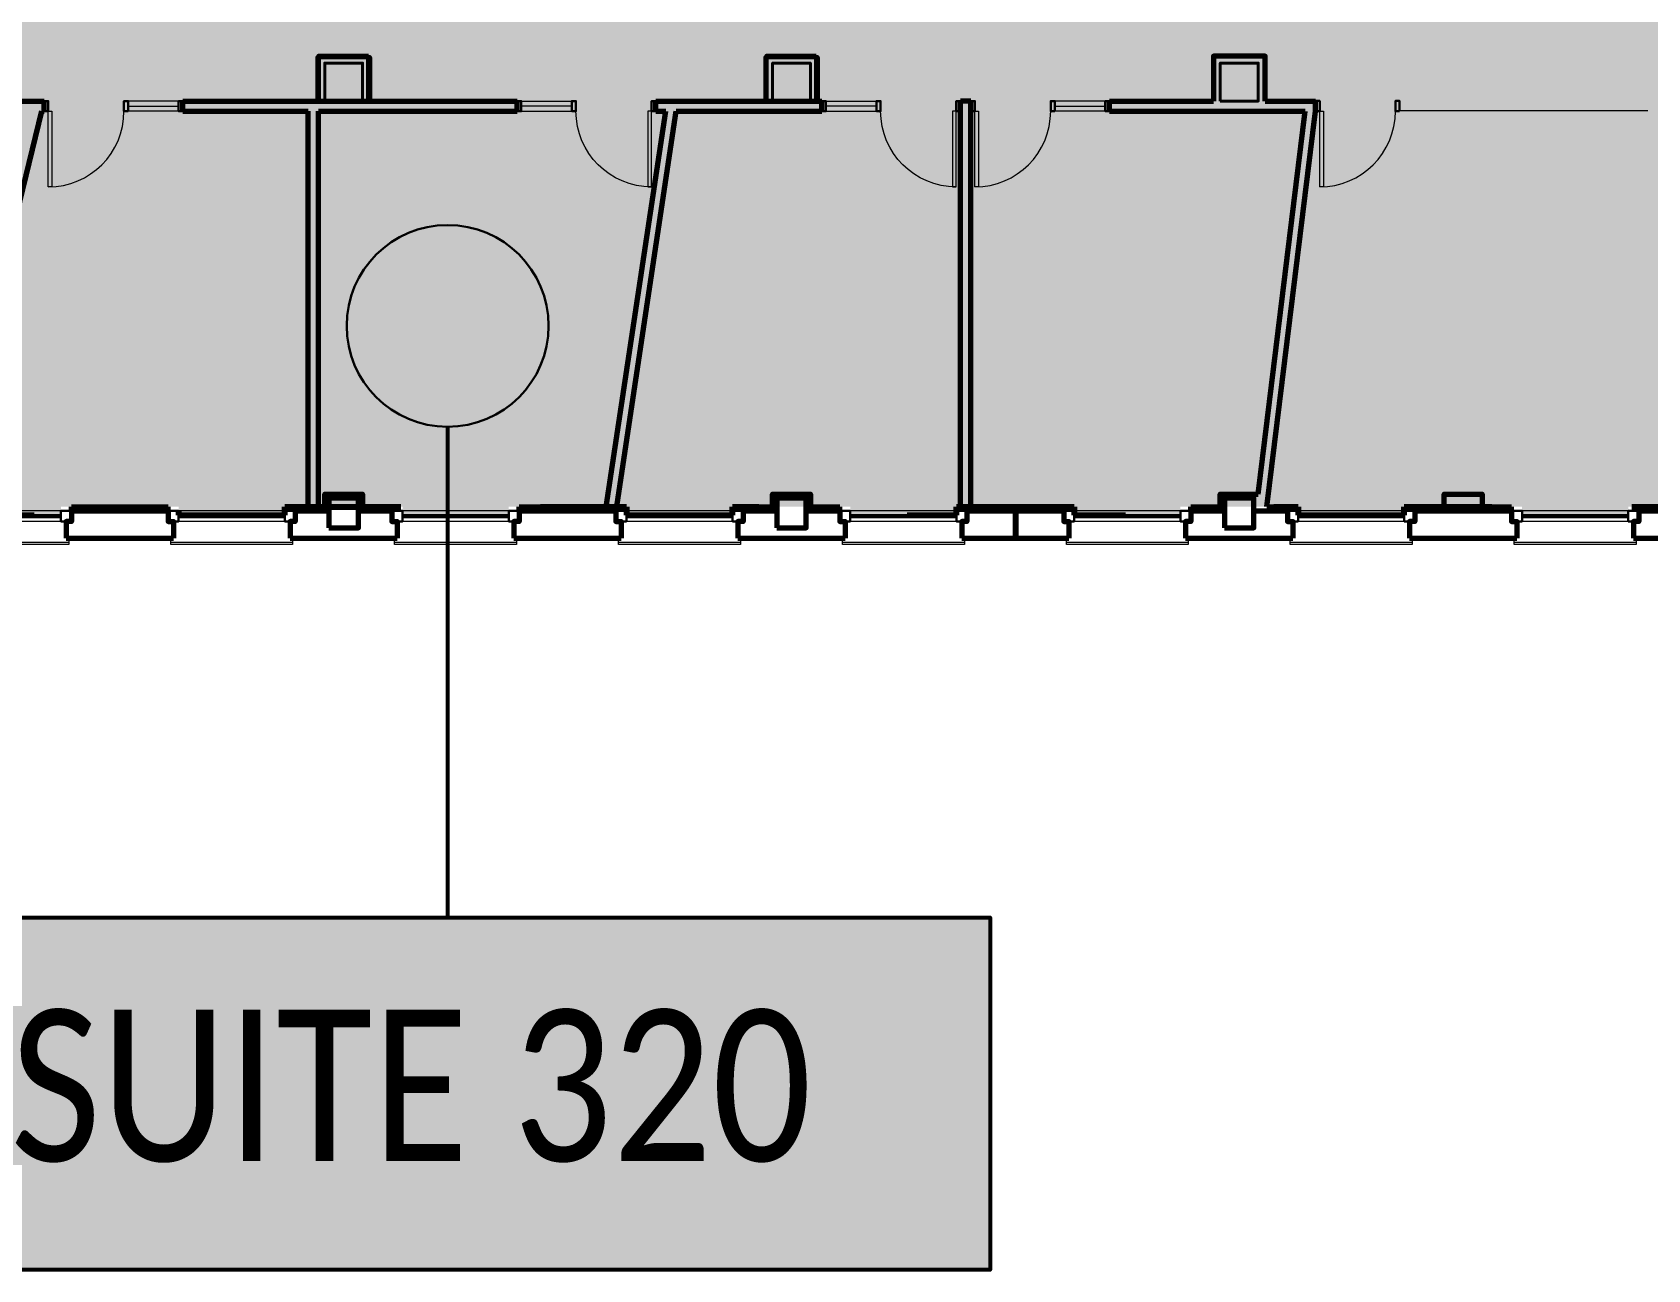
# Model space of a CAD drawing. Header units: inches. Extents: x -2124 to 6036, y -4479 to 801.
# Drawn here: x 644 to 1412, y -3526 to -2938 of the extents above; entities that cross this region are included whole.
import ezdxf

# ---------------------------------------------------------------- set-up
doc = ezdxf.new("R2010")
doc.units = ezdxf.units.IN
doc.header["$MEASUREMENT"] = 0
doc.linetypes.add('DGN Style 2', pattern=[186.341636, 111.804981, -74.536654])
for name, color, linetype, lineweight in [('A-ANNO-NOTE', 4, 'Continuous', 30), ('a-bp-02N-_-03S - A-COLS', 2, 'Continuous', 70), ('a-bp-02N-_-03S - A-FLOR-LEVL', 30, 'Continuous', 13), ('a-bp-02N-_-03S - A-GLAZ', 2, 'Continuous', 0), ('a-bp-02N-_-03S - A-WALL-FULL', 6, 'Continuous', 70), ('a-fp-02N-_-03S - A-DOOR', 1, 'Continuous', 13), ('a-fp-02N-_-03S - A-GLAZ', 2, 'Continuous', 13), ('a-fp-02N-_-03S - A-WALL-FULL', 6, 'Continuous', 70)]:
    doc.layers.add(name, color=color, linetype=linetype, lineweight=lineweight)
doc.layers.add('A-AREA-TENANT 5', color=7, linetype='DGN Style 2', lineweight=80, true_color=0xac69ff)
doc.layers.add('A-AREA-UNKNOWN', color=7, linetype='DGN Style 2', lineweight=80, true_color=0xff6b6e)
doc.styles.add("96 (1 8    1'-0 )", font='WORKING.shx', dxfattribs={"width": 0.833333, "height": 9})

# ---------------------------------------------------------------- blocks, each defined once
blk = doc.blocks.new('*U197')
at = {"layer": 'a-bp-02N-_-03S - A-GLAZ'}
for p, q in [((-25.25, -2.5), (25.25, -2.5)), ((-25.25, -7.5), (25.25, -7.5))]:
    blk.add_line(p, q, dxfattribs=at)
at = {"layer": 'a-bp-02N-_-03S - A-GLAZ', "lineweight": 30}
for p, q in [((-25.25, -4.5), (25.25, -4.5)), ((-25.25, -5.5), (25.25, -5.5))]:
    blk.add_line(p, q, dxfattribs=at)
at = {"layer": 'a-bp-02N-_-03S - A-GLAZ', "lineweight": 30, "flags": 128}
for points in [[(-27.75, 5.5), (-27.75, -2.5), (-30.25, -2.5), (-30.25, -7.5)], [(27.75, 5.5), (27.75, -2.5), (30.25, -2.5), (30.25, -7.5)], [(-30.25, -7.5), (-25.25, -7.5), (-25.25, -2.5), (-27.75, -2.5)], [(30.25, -7.5), (25.25, -7.5), (25.25, -2.5), (27.75, -2.5)]]:
    blk.add_lwpolyline(points, dxfattribs=at)
at = {"layer": 'a-bp-02N-_-03S - A-GLAZ', "flags": 128}
blk.add_lwpolyline([(-29, 5.5), (-29, 7.5), (29, 7.5), (29, 5.5)], dxfattribs=at)
blk = doc.blocks.new('*U214')
at = {"layer": 'a-fp-02N-_-03S - A-DOOR', "flags": 128}
blk.add_lwpolyline([(-18, 18), (-16.25, 18), (-16.25, -18), (-18, -18), (-18, 18)], close=True, dxfattribs=at)
at = {"layer": 'a-fp-02N-_-03S - A-DOOR'}
blk.add_arc((-18, 18), 36, 269.99995, 359.99995, dxfattribs=at)
blk = doc.blocks.new('*U251')
at = {"layer": 'a-fp-02N-_-03S - A-DOOR', "flags": 128}
blk.add_lwpolyline([(-18, 18), (-16.25, 18), (-16.25, -18), (-18, -18), (-18, 18)], close=True, dxfattribs=at)
at = {"layer": 'a-fp-02N-_-03S - A-DOOR'}
blk.add_arc((-18, 18), 36, 269.99995, 359.99995, dxfattribs=at)
blk = doc.blocks.new('*U250')
at = {"layer": 'a-fp-02N-_-03S - A-DOOR', "lineweight": 30, "flags": 128}
for points in [[(-18, 15.56), (-20, 15.56), (-20, 20.44), (-18, 20.44), (-18, 15.56)], [(20, 15.56), (18, 15.56), (18, 20.44), (20, 20.44), (20, 15.56)]]:
    blk.add_lwpolyline(points, close=True, dxfattribs=at)
at = {"layer": 'a-fp-02N-_-03S - A-DOOR', "rotation": 0.0003580986210007218}
blk.add_blockref('*U251', (0, -2.44), dxfattribs=at)

msp = doc.modelspace()

# ---------------------------------------------------------------- hatches: boundary and pattern name
at = {"layer": 'A-ANNO-NOTE'}
h = msp.add_hatch(color=251, dxfattribs=at)
edge = h.paths.add_edge_path()
edge.add_arc((841.49, -3077.49), 48, 0, 360)
at = {"layer": 'A-ANNO-NOTE', "lineweight": 53}
msp.add_hatch(color=251, dxfattribs=at).paths.add_polyline_path([(583.46, -3526.47), (583.46, -3358.98), (1099.53, -3358.98), (1099.53, -3526.47)])
at = {"layer": 'A-AREA-TENANT 5'}
msp.add_hatch(color=256, dxfattribs=at).paths.add_polyline_path([(65.52, -3167.49), (116.02, -3167.49), (116.02, -3163.49), (181.02, -3163.49), (181.02, -3167.49), (231.52, -3167.49), (231.52, -3163.49), (287.52, -3163.49), (287.52, -3167.49), (338.02, -3167.49), (338.02, -3163.49), (394.02, -3163.49), (394.02, -3167.49), (444.52, -3167.49), (444.52, -3163.49), (472.52, -3163.49), (528.02, -2738.99), (432.02, -2738.99), (432.02, -2558.99), (528.02, -2558.99), (528.02, -2738.99), (472.52, -3163.49), (500.52, -3163.49), (500.52, -3167.49), (551.02, -3167.49), (551.02, -3163.49), (607.02, -3163.49), (607.02, -3167.49), (657.52, -3167.49), (657.52, -3163.49), (713.52, -3163.49), (713.52, -3167.49), (764.02, -3167.49), (764.02, -3163.49), (820.02, -3163.49), (820.02, -3167.49), (870.52, -3167.49), (870.52, -3163.49), (926.52, -3163.49), (926.52, -3167.49), (977.02, -3167.49), (977.02, -3163.49), (1033.02, -3163.49), (1033.02, -3167.49), (1083.52, -3167.49), (1083.52, -3163.49), (1139.52, -3163.49), (1139.52, -3167.49), (1190.02, -3167.49), (1190.02, -3163.49), (1246.02, -3163.49), (1246.02, -3167.49), (1296.52, -3167.49), (1296.52, -3163.49), (1352.52, -3163.49), (1352.52, -3167.49), (1403.02, -3167.49), (1403.02, -3163.49), (1477.52, -3163.49), (1477.52, -3167.49), (1502.77, -3167.49), (1528.02, -3167.49), (1528.02, -3163.49), (1585.02, -3163.49), (1585.38, -3163.49), (1585.38, -2932.97), (1636.85, -2932.97), (1636.85, -2801.35), (1543.71, -2802.35), (1479.62, -2802.35), (1465, -2736.64), (1465, -2707.6), (1388.29, -2707.6), (1388.29, -2778.85), (1219.79, -2778.85), (1219.79, -2638.6), (1169.7, -2638.6), (1169.7, -2520.49), (1139.52, -2520.49), (1139.52, -2522.49), (1083.52, -2522.49), (1083.52, -2520.49), (1033.02, -2520.49), (1033.02, -2522.49), (977.02, -2522.49), (977.02, -2520.49), (926.52, -2520.49), (926.52, -2522.49), (870.52, -2522.49), (870.52, -2520.49), (820.02, -2520.49), (820.02, -2522.49), (764.02, -2522.49), (764.02, -2520.49), (713.52, -2520.49), (713.52, -2522.49), (575.02, -2522.49), (575.02, -2386.93), (556.02, -2386.89), (556.02, -2468.49), (353.02, -2468.49), (353.02, -2386.89), (18.02, -2386.89), (18.02, -2406.99), (18.02, -2445.24), (14.02, -2445.24), (14.02, -2491.74), (18.02, -2491.74), (18.02, -2548.99), (14.02, -2548.99), (14.02, -2595.49), (18.02, -2595.49), (18.02, -2634.49), (14.02, -2634.49), (14.02, -2680.99), (18.02, -2680.99), (18.02, -2719.99), (14.02, -2719.99), (14.02, -2766.49), (18.02, -2766.49), (18.02, -2805.49), (14.02, -2805.49), (14.02, -2851.99), (18.02, -2851.99), (18.02, -2890.99), (14.02, -2890.99), (14.02, -2937.49), (18.02, -2937.49), (18.02, -2976.49), (14.02, -2976.49), (14.02, -3022.99), (18.02, -3022.99), (18.02, -3078.74), (14.02, -3078.74), (14.02, -3125.24), (18.02, -3125.24), (18.02, -3163.5), (65.52, -3163.49)])

# ---------------------------------------------------------------- linework, layer by layer
at = {"layer": 'A-ANNO-NOTE', "lineweight": 53}
msp.add_line((841.49, -3125.49), (841.49, -3358.98), dxfattribs=at)
at = {"layer": 'A-ANNO-NOTE', "lineweight": 53, "flags": 128}
msp.add_lwpolyline([(583.46, -3358.98), (1099.53, -3358.98), (1099.53, -3526.47), (583.46, -3526.47), (583.46, -3358.98)], close=True, dxfattribs=at)
at = {"layer": 'A-ANNO-NOTE'}
msp.add_circle((841.49, -3077.49), 48, dxfattribs=at)
at = {"layer": 'A-AREA-TENANT 5'}
msp.add_line((1111.52, -3163.49), (1111.52, -3178.49), dxfattribs=at)
at = {"layer": 'A-AREA-UNKNOWN', "color": 1, "true_color": 0xff1216, "flags": 128}
msp.add_lwpolyline([(18.02, -3163.5), (65.52, -3163.49), (65.52, -3167.49), (116.02, -3167.49), (116.02, -3163.49), (181.02, -3163.49), (181.02, -3167.49), (231.52, -3167.49), (231.52, -3163.49), (287.52, -3163.49), (287.52, -3167.49), (338.02, -3167.49), (338.02, -3163.49), (394.02, -3163.49), (394.02, -3167.49), (444.52, -3167.49), (444.52, -3163.49), (500.52, -3163.49), (500.52, -3167.49), (551.02, -3167.49), (551.02, -3163.49), (607.02, -3163.49), (607.02, -3167.49), (657.52, -3167.49), (657.52, -3163.49), (713.52, -3163.49), (713.52, -3167.49), (764.02, -3167.49), (764.02, -3163.49), (820.02, -3163.49), (820.02, -3167.49), (870.52, -3167.49), (870.52, -3163.49), (926.52, -3163.49), (926.52, -3167.49), (977.02, -3167.49), (977.02, -3163.49), (1033.02, -3163.49), (1033.02, -3167.49), (1083.52, -3167.49), (1083.52, -3163.49), (1139.52, -3163.49), (1139.52, -3167.49), (1190.02, -3167.49), (1190.02, -3163.49), (1246.02, -3163.49), (1246.02, -3167.49), (1296.52, -3167.49), (1296.52, -3163.49), (1352.52, -3163.49), (1352.52, -3167.49), (1403.02, -3167.49), (1403.02, -3163.49), (1477.52, -3163.49), (1477.52, -3167.49), (1528.02, -3167.49), (1528.02, -3163.49), (1585.38, -3163.49), (1585.38, -3165.01), (1671.26, -3165.01), (1671.26, -3173.76), (1931.28, -3173.76), (1931.28, -3213.56), (2131.26, -3213.5), (2131.28, -3173.76), (3090.76, -3173.8), (3131.76, -3173.8), (3172.48, -3174.71), (3215.2, -3177.41), (3256.44, -3181.81), (3299.24, -3188.04), (3339.31, -3195.57), (3379.37, -3204.94), (3416.07, -3215.02), (3455.7, -3221.44), (3495.62, -3220.56), (3534.64, -3212.64), (3569.08, -3198.99), (3602.18, -3178.43), (3608.54, -3173.83), (3978.03, -3173.83), (3975.2, -1905.04), (3660.25, -1905.04), (3660.25, -1910.28), (3351.25, -1910.24), (3351.25, -1905.04), (2739.22, -1905.04), (2739.22, -2208), (2770.4, -2208), (2770.4, -2307.22), (2371, -2307.22), (2371, -2228.99), (2051.51, -2228.99), (2051.51, -2306.32), (1587.14, -2306.57), (1587.15, -2386.89), (1430.24, -2386.92), (1430.26, -2528.62), (1403.02, -2528.62), (1403.02, -2520.49), (1352.52, -2520.49), (1352.52, -2528.62), (1296.52, -2528.62), (1296.52, -2520.49), (1246.02, -2520.49), (1246.02, -2528.62), (1190.02, -2528.62), (1190.02, -2520.49), (1139.52, -2520.49), (1139.52, -2522.49), (1083.52, -2522.49), (1083.52, -2522.49), (1083.52, -2522.49), (1083.52, -2522.49), (1083.52, -2520.49), (1033.02, -2520.49), (1033.02, -2522.49), (977.02, -2522.49), (977.02, -2520.49), (926.52, -2520.49), (926.52, -2520.49), (926.52, -2520.49), (926.52, -2522.49), (870.52, -2522.49), (870.52, -2520.49), (820.02, -2520.49), (820.02, -2520.49), (820.02, -2522.49), (764.02, -2522.49), (764.02, -2520.49), (713.52, -2520.49), (713.52, -2522.49), (575.02, -2522.49), (575.02, -2386.89), (362.02, -2386.89), (362.02, -2386.89), (362.02, -2386.89), (362.02, -2386.89), (362.02, -2386.89), (18.02, -2386.89), (18.02, -2386.89), (18.02, -2386.89), (18.02, -2386.89), (18.02, -2386.89), (18.02, -2386.89), (18.02, -2386.89), (18.02, -2386.89), (18.02, -2386.89), (18.02, -2445.24), (14.02, -2445.24), (14.02, -2491.74), (18.02, -2491.74), (18.02, -2548.99), (14.02, -2548.99), (14.02, -2595.49), (18.02, -2595.49), (18.02, -2634.49), (14.02, -2634.49), (14.02, -2680.99), (18.02, -2680.99), (18.02, -2719.99), (14.02, -2719.99), (14.02, -2766.49), (18.02, -2766.49), (18.02, -2805.49), (14.02, -2805.49), (14.02, -2851.99), (18.02, -2851.99), (18.02, -2890.99), (14.02, -2890.99), (14.02, -2937.49), (18.02, -2937.49), (18.02, -2976.49), (14.02, -2976.49), (14.02, -3022.99), (18.02, -3022.99), (18.02, -3078.74), (14.02, -3078.74), (14.02, -3125.24), (18.02, -3125.24), (18.02, -3163.5)], close=True, dxfattribs=at)
at = {"layer": 'a-bp-02N-_-03S - A-COLS', "linetype": 'Continuous', "lineweight": 40, "flags": 128}
for points in [[(783.02, -2970.5), (801.02, -2970.5), (801.02, -2952.5), (783.02, -2952.5), (783.02, -2970.5)], [(996.02, -2970.5), (1014.02, -2970.5), (1014.02, -2952.5), (996.02, -2952.5), (996.02, -2970.5)], [(1209.02, -2970.5), (1227.02, -2970.5), (1227.02, -2952.5), (1209.02, -2952.5), (1209.02, -2970.5)]]:
    msp.add_lwpolyline(points, close=True, dxfattribs=at)
at = {"layer": 'a-bp-02N-_-03S - A-COLS', "flags": 128}
for points in [[(785.02, -3173.49), (799.02, -3173.49), (799.02, -3159.49), (785.02, -3159.49), (785.02, -3173.49)], [(998.02, -3173.49), (1012.02, -3173.49), (1012.02, -3159.49), (998.02, -3159.49), (998.02, -3173.49)], [(1211.02, -3173.49), (1225.02, -3173.49), (1225.02, -3159.49), (1211.02, -3159.49), (1211.02, -3173.49)]]:
    msp.add_lwpolyline(points, close=True, dxfattribs=at)
at = {"layer": 'a-bp-02N-_-03S - A-FLOR-LEVL', "flags": 128}
for points in [[(661.27, -3178.49), (661.27, -3181.49), (603.27, -3181.49), (603.27, -3178.49)], [(767.77, -3178.49), (767.77, -3181.49), (709.77, -3181.49), (709.77, -3178.49)], [(874.27, -3178.49), (874.27, -3181.49), (816.27, -3181.49), (816.27, -3178.49)], [(980.77, -3178.49), (980.77, -3181.49), (922.77, -3181.49), (922.77, -3178.49)], [(1087.27, -3178.49), (1087.27, -3181.49), (1029.27, -3181.49), (1029.27, -3178.49)], [(1193.77, -3178.49), (1193.77, -3181.49), (1135.77, -3181.49), (1135.77, -3178.49)], [(1300.27, -3178.49), (1300.27, -3181.49), (1242.27, -3181.49), (1242.27, -3178.49)], [(1406.77, -3178.49), (1406.77, -3181.49), (1348.77, -3181.49), (1348.77, -3178.49)]]:
    msp.add_lwpolyline(points, dxfattribs=at)
at = {"layer": 'a-bp-02N-_-03S - A-WALL-FULL'}
for p, q in [((662.52, -3165.49), (708.52, -3165.49)), ((769.02, -3165.49), (785.02, -3165.49)), ((799.02, -3165.49), (815.02, -3165.49)), ((875.52, -3165.49), (921.52, -3165.49)), ((982.02, -3165.49), (998.02, -3165.49)), ((1012.02, -3165.49), (1028.02, -3165.49)), ((1088.52, -3165.49), (1134.52, -3165.49)), ((1195.02, -3165.49), (1211.02, -3165.49)), ((1225.02, -3165.49), (1241.02, -3165.49)), ((1301.52, -3165.49), (1347.52, -3165.49)), ((1408.02, -3165.49), (1424.02, -3165.49)), ((660.02, -3178.49), (711.02, -3178.49)), ((766.52, -3178.49), (817.52, -3178.49)), ((873.02, -3178.49), (924.02, -3178.49)), ((979.52, -3178.49), (1030.52, -3178.49)), ((1086.02, -3178.49), (1137.02, -3178.49)), ((1192.52, -3178.49), (1243.52, -3178.49)), ((1299.02, -3178.49), (1350.02, -3178.49)), ((1405.52, -3178.49), (1475.02, -3178.49))]:
    msp.add_line(p, q, dxfattribs=at)
at = {"layer": 'a-bp-02N-_-03S - A-WALL-FULL', "flags": 128}
for points in [[(662.52, -3165.49), (662.52, -3170.49), (660.02, -3170.49), (660.02, -3178.49)], [(708.52, -3165.49), (708.52, -3170.49), (711.02, -3170.49), (711.02, -3178.49)], [(769.02, -3165.49), (769.02, -3170.49), (766.52, -3170.49), (766.52, -3178.49)], [(815.02, -3165.49), (815.02, -3170.49), (817.52, -3170.49), (817.52, -3178.49)], [(875.52, -3165.49), (875.52, -3170.49), (873.02, -3170.49), (873.02, -3178.49)], [(921.52, -3165.49), (921.52, -3170.49), (924.02, -3170.49), (924.02, -3178.49)], [(982.02, -3165.49), (982.02, -3170.49), (979.52, -3170.49), (979.52, -3178.49)], [(1028.02, -3165.49), (1028.02, -3170.49), (1030.52, -3170.49), (1030.52, -3178.49)], [(1088.52, -3165.49), (1088.52, -3170.49), (1086.02, -3170.49), (1086.02, -3178.49)], [(1134.52, -3165.49), (1134.52, -3170.49), (1137.02, -3170.49), (1137.02, -3178.49)], [(1195.02, -3165.49), (1195.02, -3170.49), (1192.52, -3170.49), (1192.52, -3178.49)], [(1241.02, -3165.49), (1241.02, -3170.49), (1243.52, -3170.49), (1243.52, -3178.49)], [(1301.52, -3165.49), (1301.52, -3170.49), (1299.02, -3170.49), (1299.02, -3178.49)], [(1347.52, -3165.49), (1347.52, -3170.49), (1350.02, -3170.49), (1350.02, -3178.49)], [(1408.02, -3165.49), (1408.02, -3170.49), (1405.52, -3170.49), (1405.52, -3178.49)]]:
    msp.add_lwpolyline(points, dxfattribs=at)
at = {"layer": 'a-fp-02N-_-03S - A-GLAZ'}
for p, q in [((713.54, -2970.5), (689.54, -2970.5)), ((689.54, -2972.93), (713.54, -2972.93)), ((876.52, -2970.5), (900.52, -2970.5)), ((900.52, -2972.93), (876.52, -2972.93)), ((1021.44, -2970.5), (1045.44, -2970.5)), ((1045.44, -2972.93), (1021.44, -2972.93)), ((1154.32, -2970.5), (1130.32, -2970.5)), ((1130.32, -2972.93), (1154.32, -2972.93)), ((713.54, -2975.37), (689.54, -2975.37)), ((876.52, -2975.37), (900.52, -2975.37)), ((1021.44, -2975.37), (1045.44, -2975.37)), ((1154.32, -2975.37), (1130.32, -2975.37))]:
    msp.add_line(p, q, dxfattribs=at)
at = {"layer": 'a-fp-02N-_-03S - A-GLAZ', "lineweight": 30, "flags": 128}
for points in [[(651.54, -2975.37), (649.54, -2975.37), (649.54, -2970.5), (651.54, -2970.5), (651.54, -2975.37)], [(689.54, -2975.37), (687.54, -2975.37), (687.54, -2970.5), (689.54, -2970.5), (689.54, -2975.37)], [(715.54, -2975.37), (713.54, -2975.37), (713.54, -2970.5), (715.54, -2970.5), (715.54, -2975.37)], [(874.52, -2975.37), (876.52, -2975.37), (876.52, -2970.5), (874.52, -2970.5), (874.52, -2975.37)], [(900.52, -2975.37), (902.52, -2975.37), (902.52, -2970.5), (900.52, -2970.5), (900.52, -2975.37)], [(938.52, -2975.37), (940.52, -2975.37), (940.52, -2970.5), (938.52, -2970.5), (938.52, -2975.37)], [(1019.44, -2975.37), (1021.44, -2975.37), (1021.44, -2970.5), (1019.44, -2970.5), (1019.44, -2975.37)], [(1045.44, -2975.37), (1047.44, -2975.37), (1047.44, -2970.5), (1045.44, -2970.5), (1045.44, -2975.37)], [(1083.44, -2975.37), (1085.44, -2975.37), (1085.44, -2970.5), (1083.44, -2970.5), (1083.44, -2975.37)], [(1092.32, -2975.37), (1090.32, -2975.37), (1090.32, -2970.5), (1092.32, -2970.5), (1092.32, -2975.37)], [(1130.32, -2975.37), (1128.32, -2975.37), (1128.32, -2970.5), (1130.32, -2970.5), (1130.32, -2975.37)], [(1156.32, -2975.37), (1154.32, -2975.37), (1154.32, -2970.5), (1156.32, -2970.5), (1156.32, -2975.37)]]:
    msp.add_lwpolyline(points, close=True, dxfattribs=at)
at = {"layer": 'a-fp-02N-_-03S - A-GLAZ', "linetype": 'Continuous', "flags": 128}
msp.add_lwpolyline([(1412.29, -2975.25), (1386.29, -2975.25), (1320.29, -2975.25), (1294.29, -2975.25)], dxfattribs=at)
at = {"layer": 'a-fp-02N-_-03S - A-WALL-FULL'}
for p, q in [((649.54, -2975.37), (649.54, -2970.5)), ((715.54, -2975.37), (715.54, -2970.5)), ((874.52, -2975.37), (874.52, -2970.5)), ((940.52, -2975.37), (940.52, -2970.5)), ((1019.44, -2975.37), (1019.44, -2970.5)), ((1156.32, -2975.37), (1156.32, -2970.5)), ((1254.3, -2975.37), (1254.3, -2970.5)), ((662.52, -3165.49), (662.52, -3163.49)), ((708.52, -3165.49), (708.52, -3163.49)), ((815.02, -3165.49), (815.02, -3163.49)), ((875.52, -3165.49), (875.52, -3163.49)), ((982.02, -3165.49), (982.02, -3163.49)), ((1028.02, -3165.49), (1028.02, -3163.49)), ((1134.52, -3165.49), (1134.52, -3163.49)), ((1195.02, -3165.49), (1195.02, -3163.49)), ((1241.02, -3165.49), (1241.02, -3163.49)), ((1301.52, -3165.49), (1301.52, -3163.49)), ((1347.52, -3165.49), (1347.52, -3163.49)), ((1408.02, -3165.49), (1408.02, -3163.49))]:
    msp.add_line(p, q, dxfattribs=at)
at = {"layer": 'a-fp-02N-_-03S - A-WALL-FULL', "color": 6}
for p, q in [((1090.32, -2970.5), (1085.44, -2970.5)), ((769.02, -3165.49), (769.02, -3163.49))]:
    msp.add_line(p, q, dxfattribs=at)
at = {"layer": 'a-fp-02N-_-03S - A-WALL-FULL', "flags": 128}
for points in [[(779.77, -2970.25), (780.02, -2970.25), (780.02, -2949.75), (779.77, -2949.75), (779.77, -2970.25)], [(803.77, -2949.25), (803.77, -2949.5), (780.27, -2949.5), (780.27, -2949.25), (803.77, -2949.25)], [(804.27, -2970.25), (804.02, -2970.25), (804.02, -2949.75), (804.27, -2949.75), (804.27, -2970.25)], [(992.77, -2970.25), (993.02, -2970.25), (993.02, -2949.75), (992.77, -2949.75), (992.77, -2970.25)], [(1016.77, -2949.25), (1016.77, -2949.5), (993.27, -2949.5), (993.27, -2949.25), (1016.77, -2949.25)], [(1017.27, -2970.25), (1017.02, -2970.25), (1017.02, -2949.75), (1017.27, -2949.75), (1017.27, -2970.25)]]:
    msp.add_lwpolyline(points, close=True, dxfattribs=at)
for points in [[(1230.27, -2970.5), (1230.27, -2949.25), (1205.77, -2949.25), (1205.77, -2970.5)], [(540.96, -2970.5), (649.54, -2970.5)], [(715.54, -2970.5), (874.52, -2970.5)], [(940.52, -2970.5), (1019.44, -2970.5)], [(1085.44, -3165.49), (1085.44, -2970.5)], [(1090.32, -3163.49), (1090.32, -2970.5)], [(1156.32, -2970.5), (1205.77, -2970.5)], [(1230.27, -2970.5), (1254.29, -2970.5)], [(602.02, -3165.49), (648.51, -2975.37)], [(648.51, -2975.37), (649.54, -2975.37)], [(715.54, -2975.37), (775.14, -2975.37)], [(775.14, -3163.49), (775.14, -2975.37)], [(780.01, -3163.49), (780.01, -2975.37)], [(780.01, -2975.37), (874.52, -2975.37)], [(916.95, -3163.49), (945.3, -2975.37)], [(921.58, -3165.49), (950.23, -2975.37)], [(940.52, -2975.37), (945.3, -2975.37)], [(950.23, -2975.37), (1019.44, -2975.37)], [(1156.32, -2975.37), (1249.39, -2975.37)], [(1227.02, -3157.49), (1249.39, -2975.37)], [(1231.2, -3163.49), (1254.3, -2975.37)], [(780.01, -3163.49), (783.02, -3163.49), (783.02, -3157.49), (801.02, -3157.49), (801.02, -3163.49), (815.02, -3163.49)], [(982.02, -3163.49), (996.02, -3163.49), (996.02, -3157.49), (1014.02, -3157.49), (1014.02, -3163.49), (1028.02, -3163.49)], [(1195.02, -3163.49), (1209.02, -3163.49), (1209.02, -3157.49), (1227.02, -3157.49)], [(1301.52, -3163.49), (1315.52, -3163.49), (1315.52, -3157.49), (1333.52, -3157.49), (1333.52, -3163.49), (1347.52, -3163.49)], [(1408.02, -3163.49), (1422.02, -3163.49), (1422.02, -3157.49), (1434.89, -3157.49)], [(662.52, -3163.49), (708.52, -3163.49)], [(769.02, -3163.49), (775.14, -3163.49)], [(875.52, -3163.49), (916.95, -3163.49)], [(1090.32, -3163.49), (1134.52, -3163.49)], [(1231.2, -3163.49), (1241.02, -3163.49)]]:
    msp.add_lwpolyline(points, dxfattribs=at)

# ---------------------------------------------------------------- block references
at = {"layer": 'a-bp-02N-_-03S - A-GLAZ', "rotation": 180}
for p in [(632.27, -3172.99), (738.77, -3172.99), (845.27, -3172.99), (951.77, -3172.99), (1058.27, -3172.99), (1164.77, -3172.99), (1271.27, -3172.99), (1377.77, -3172.99)]:
    msp.add_blockref('*U197', p, dxfattribs=at)
at = {"layer": 'a-fp-02N-_-03S - A-DOOR', "lineweight": 30}
msp.add_blockref('*U250', (1274.29, -2990.93), dxfattribs=at)
at = {"layer": 'a-fp-02N-_-03S - A-DOOR', "rotation": 359.9999999999999}
for p in [(669.54, -2993.37), (1110.32, -2993.37)]:
    msp.add_blockref('*U214', p, dxfattribs=at)
at = {"layer": 'a-fp-02N-_-03S - A-DOOR', "extrusion": (0, 0, -1), "rotation": 359.9999999999999}
for p in [(-920.52, -2993.37), (-1065.44, -2993.37)]:
    msp.add_blockref('*U214', p, dxfattribs=at)

# ---------------------------------------------------------------- texts
at = {"layer": 'A-ANNO-NOTE', "insert": (633.53, -3402.8), "char_height": 72, "attachment_point": 1, "style": "96 (1 8    1'-0 )"}
msp.add_mtext('\\fCalibri|b0|i0|c00|p39;\\H1x;\\W0.833333;SUITE 320', dxfattribs=at)

doc.saveas('drawing.dxf')
